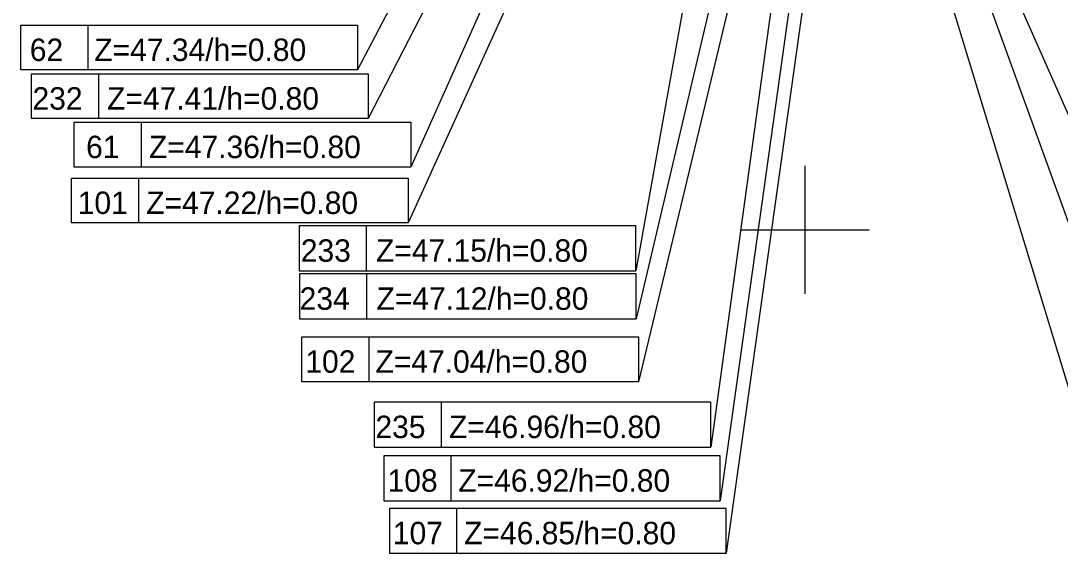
# Model space of a CAD drawing. Extents: x 641582 to 641927, y 6457495 to 6457992.
# Drawn here: x 641825.54 to 641857.96, y 6457739.91 to 6457756.52 of the extents above; entities that cross this region are included whole.
import ezdxf

# ---------------------------------------------------------------- set-up
doc = ezdxf.new("R2010")
doc.units = 0
for name, color, linetype in [('ABIJOONIS', 7, 'Continuous'), ('KPKAABEL', 7, 'Continuous'), ('VORK', 7, 'Continuous')]:
    doc.layers.add(name, color=color, linetype=linetype)

msp = doc.modelspace()

# ---------------------------------------------------------------- linework, layer by layer
at = {"layer": 'ABIJOONIS'}
for points in [[(641844.36, 6457770.872), (641836.039, 6457754.989)], [(641844.803, 6457769.866), (641836.369, 6457753.471)], [(641845.599, 6457769.663), (641837.708, 6457751.957)], [(641845.929, 6457768.523), (641837.622, 6457750.215)], [(641848.233, 6457768.334), (641844.721, 6457748.724)], [(641850.535, 6457768.538), (641847.066, 6457743.221)], [(641849.611, 6457767.944), (641844.737, 6457747.225)], [(641850.194, 6457767.716), (641844.809, 6457745.26)], [(641850.933, 6457767.127), (641847.358, 6457741.547)], [(641851.235, 6457766.278), (641847.54, 6457739.908)], [(641836.039, 6457754.989), (641825.539, 6457754.989), (641825.539, 6457756.389), (641836.039, 6457756.389), (641836.039, 6457754.989)], [(641827.639, 6457754.989), (641827.639, 6457756.389)], [(641836.369, 6457753.471), (641825.869, 6457753.471), (641825.869, 6457754.871), (641836.369, 6457754.871), (641836.369, 6457753.471)], [(641827.969, 6457753.471), (641827.969, 6457754.871)], [(641837.708, 6457751.957), (641827.208, 6457751.957), (641827.208, 6457753.357), (641837.708, 6457753.357), (641837.708, 6457751.957)], [(641829.308, 6457751.957), (641829.308, 6457753.357)], [(641837.622, 6457750.215), (641827.122, 6457750.215), (641827.122, 6457751.615), (641837.622, 6457751.615), (641837.622, 6457750.215)], [(641829.222, 6457750.215), (641829.222, 6457751.615)], [(641834.221, 6457748.724), (641844.721, 6457748.724), (641844.721, 6457750.124), (641834.221, 6457750.124), (641834.221, 6457748.724)], [(641836.321, 6457748.724), (641836.321, 6457750.124)], [(641834.237, 6457747.225), (641844.737, 6457747.225), (641844.737, 6457748.625), (641834.237, 6457748.625), (641834.237, 6457747.225)], [(641836.337, 6457747.225), (641836.337, 6457748.625)], [(641844.809, 6457745.26), (641834.309, 6457745.26), (641834.309, 6457746.66), (641844.809, 6457746.66), (641844.809, 6457745.26)], [(641836.409, 6457745.26), (641836.409, 6457746.66)], [(641836.566, 6457743.221), (641847.066, 6457743.221), (641847.066, 6457744.621), (641836.566, 6457744.621), (641836.566, 6457743.221)], [(641838.666, 6457743.221), (641838.666, 6457744.621)], [(641836.858, 6457741.547), (641847.358, 6457741.547), (641847.358, 6457742.947), (641836.858, 6457742.947), (641836.858, 6457741.547)], [(641838.958, 6457741.547), (641838.958, 6457742.947)], [(641837.04, 6457739.908), (641847.54, 6457739.908), (641847.54, 6457741.308), (641837.04, 6457741.308), (641837.04, 6457739.908)], [(641839.14, 6457739.908), (641839.14, 6457741.308)]]:
    msp.add_lwpolyline(points, dxfattribs=at)
at = {"layer": 'KPKAABEL'}
for points in [[(641852.708, 6457766.045), (641860.693, 6457747.979), (641872.487, 6457747.979)], [(641851.857, 6457765.97), (641859.327, 6457741.416), (641871.121, 6457741.416)], [(641852.652, 6457765.577), (641859.943, 6457745.458), (641871.254, 6457745.458)]]:
    msp.add_lwpolyline(points, dxfattribs=at)
at = {"layer": 'VORK'}
for p, q in [((641850, 6457752), (641850, 6457748)), ((641848, 6457750), (641852, 6457750))]:
    msp.add_line(p, q, dxfattribs=at)

# ---------------------------------------------------------------- texts
at = {"layer": 'ABIJOONIS'}
for s, p in [('62', (641825.819, 6457755.269)), ('Z=47.34/h=0.80', (641827.831, 6457755.269)), ('232', (641825.904, 6457753.751)), ('Z=47.41/h=0.80', (641828.231, 6457753.751)), ('61', (641827.576, 6457752.237)), ('Z=47.36/h=0.80', (641829.536, 6457752.237)), ('101', (641827.315, 6457750.495)), ('Z=47.22/h=0.80', (641829.45, 6457750.495)), ('233', (641834.273, 6457749.004)), ('Z=47.15/h=0.80', (641836.619, 6457749.004)), ('234', (641834.237, 6457747.505)), ('Z=47.12/h=0.80', (641836.634, 6457747.505)), ('102', (641834.414, 6457745.54)), ('Z=47.04/h=0.80', (641836.602, 6457745.54)), ('235', (641836.601, 6457743.501)), ('Z=46.96/h=0.80', (641838.894, 6457743.501)), ('108', (641836.98, 6457741.827)), ('Z=46.92/h=0.80', (641839.185, 6457741.827)), ('107', (641837.145, 6457740.188)), ('Z=46.85/h=0.80', (641839.367, 6457740.188))]:
    msp.add_text(s, height=0.7, dxfattribs=at).set_placement(p)

doc.saveas('drawing.dxf')
